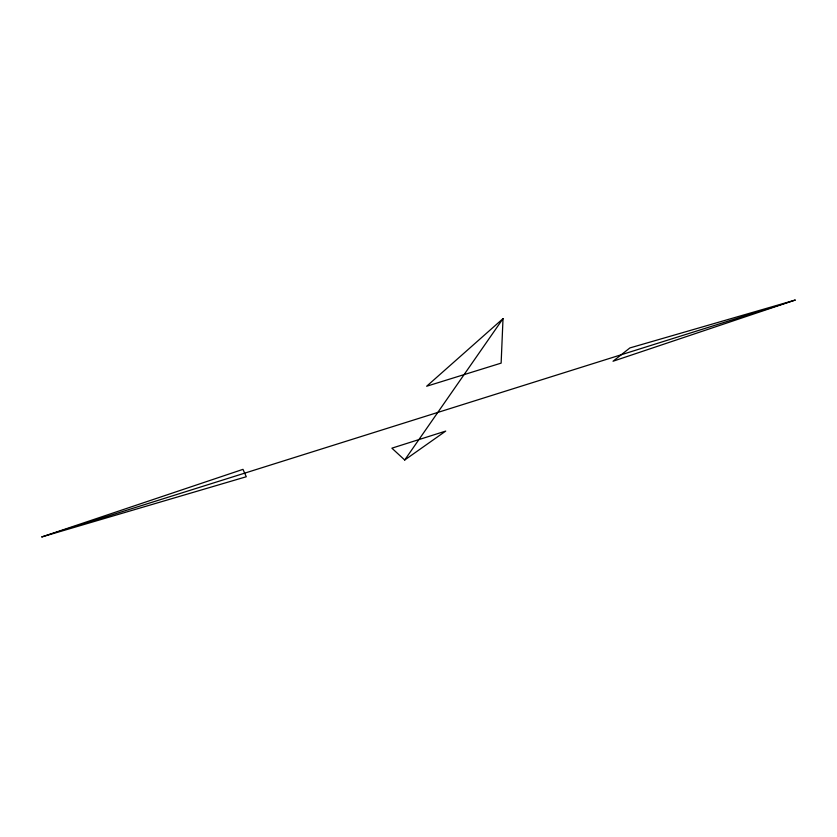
<?xml version="1.0" encoding="UTF-8"?>
<svg xmlns="http://www.w3.org/2000/svg" width="837" height="837" viewBox="0 0 837 837"><rect width="100%" height="100%" fill="white"/><g stroke="black" fill="none" stroke-linecap="round" stroke-linejoin="round"><path stroke-width="1.26" d="M503.016 318.625L501.133 363.122L426.65 386.244L503.016 318.625L404.71 460.005L391.883 448.172L445.723 431.086L404.71 460.005M41.85 536.925L242.992 469.348L246.277 476.745L41.85 536.925L795.15 300.075L629.895 347.93L613.029 361.239L795.15 300.075"/></g></svg>
